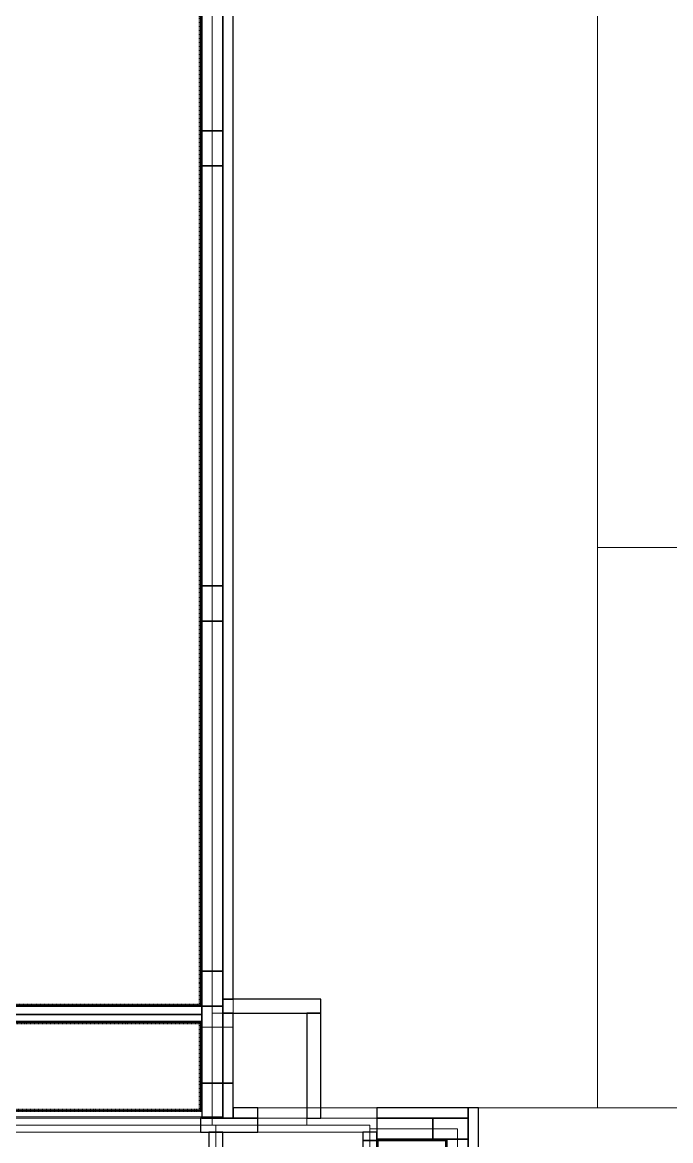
# Model space of a CAD drawing. Header units: millimetres. Extents: x -5300 to 98858, y -5196 to 93886.
# Drawn here: x 51790 to 61042, y 52330 to 68298 of the extents above; entities that cross this region are included whole.
import ezdxf

# ---------------------------------------------------------------- set-up
doc = ezdxf.new("R2010")
doc.units = ezdxf.units.MM
doc.linetypes.add('Штрих', pattern=[6.35, 3.175, -3.175])
doc.linetypes.add('Штрих_2_', pattern=[6.35, 3.175, -3.175])
for name, color, linetype, lineweight, true_color in [('_Разделитель помещений_', 4, 'Штрих', 70, 0x00ffff), ('Колонны', 7, 'Continuous', 18, 0x7f7f7f), ('Обобщенные модели', 7, 'Continuous', 18, 0x7f7f7f), ('Перекрытия', 7, 'Continuous', 18, 0x7f7f7f), ('Стены', 7, 'Continuous', 18, 0x7f7f7f), ('Стены разрез', 7, 'Continuous', 50, 0x7f7f7f)]:
    doc.layers.add(name, color=color, linetype=linetype, lineweight=lineweight, true_color=true_color)
doc.layers.add('Генплан', color=7, linetype='Continuous', lineweight=9)

# ---------------------------------------------------------------- blocks, each defined once
blk = doc.blocks.new('ПЕР-003 - ПЕР-003-240210-Подвал')
at = {"layer": 'Перекрытия', "color": 254, "true_color": 0xd4d4d4}
for p, q in [((58150, 52650), (15650, 52650)), ((15650, 52650), (58150, 52650)), ((58150, 36850), (58150, 52650)), ((58150, 52650), (58150, 36850)), ((58150, 52650), (58150, 52650))]:
    blk.add_line(p, q, dxfattribs=at)
blk = doc.blocks.new('ПЕР-003 5804 - ПЕР-003 5804-240234-Подвал')
at = {"layer": 'Перекрытия', "color": 254, "true_color": 0xd4d4d4}
for p, q in [((54650, 52670), (54650, 80210)), ((54650, 80210), (54650, 52670)), ((39170, 52670), (54650, 52670)), ((54650, 52670), (39170, 52670)), ((54650, 52670), (54650, 52670))]:
    blk.add_line(p, q, dxfattribs=at)
blk = doc.blocks.new('СТН-04 45741 - СТН-04 2-242018-Подвал')
at = {"layer": 'Стены', "color": 254, "true_color": 0xd4d4d4}
blk.add_line((58000, 52500), (58000, 40510), dxfattribs=at)
blk = doc.blocks.new('СТН-04 45741 - СТН-04 45741-242015-Подвал')
at = {"layer": 'Стены', "color": 254, "true_color": 0xd4d4d4}
for p, q in [((58150, 52800), (58150, 52800)), ((58300, 52800), (58300, 52800)), ((57830, 52350), (57830, 52350)), ((57850, 52350), (57850, 52350)), ((57850, 52350), (57850, 52350)), ((58150, 52350), (58150, 52350)), ((57830, 49715), (57830, 49715)), ((57850, 49715), (57850, 49715)), ((57830, 49595), (57830, 49595)), ((57850, 49595), (57850, 49595)), ((57830, 46650), (57830, 46650)), ((57850, 46650), (57850, 46650)), ((57850, 46650), (57850, 46650)), ((58150, 46650), (58150, 46650)), ((57830, 46350), (57830, 46350)), ((57850, 46350), (57850, 46350)), ((57850, 46350), (57850, 46350)), ((58150, 46350), (58150, 46350)), ((57830, 43150), (57830, 43150)), ((57850, 43150), (57850, 43150)), ((57850, 43150), (57850, 43150)), ((58150, 43150), (58150, 43150)), ((57830, 42850), (57830, 42850)), ((57850, 42850), (57850, 42850)), ((57850, 42850), (57850, 42850)), ((58150, 42850), (58150, 42850)), ((57830, 40630), (57830, 40630)), ((57850, 40630), (57850, 40630)), ((57850, 40610), (57850, 40610)), ((58150, 40610), (58150, 40610)), ((58150, 40610), (58150, 40610)), ((58300, 40610), (58300, 40610))]:
    blk.add_line(p, q, dxfattribs=at)
at = {"layer": 'Стены разрез', "color": 254, "lineweight": 25, "true_color": 0xd4d4d4}
for p, q in [((58300, 52800), (58150, 52800)), ((58150, 52800), (58150, 40610)), ((58300, 40610), (58300, 52800)), ((57850, 52350), (57830, 52350)), ((57830, 52350), (57830, 49715)), ((57850, 49715), (57850, 52350)), ((58150, 52350), (57850, 52350)), ((57850, 52350), (57850, 46650)), ((58150, 46650), (58150, 52350)), ((57830, 49715), (57850, 49715)), ((57850, 49595), (57830, 49595)), ((57830, 49595), (57830, 46650)), ((57850, 46650), (57850, 49595)), ((57830, 46650), (57850, 46650)), ((57850, 46650), (58150, 46650)), ((57850, 46350), (57830, 46350)), ((57830, 46350), (57830, 43150)), ((57850, 43150), (57850, 46350)), ((58150, 46350), (57850, 46350)), ((57850, 46350), (57850, 43150)), ((58150, 43150), (58150, 46350)), ((57830, 43150), (57850, 43150)), ((57850, 43150), (58150, 43150)), ((57850, 42850), (57830, 42850)), ((57830, 42850), (57830, 40630)), ((57850, 40630), (57850, 42850)), ((58150, 42850), (57850, 42850)), ((57850, 42850), (57850, 40610)), ((58150, 40610), (58150, 42850)), ((57830, 40630), (57850, 40630)), ((57850, 40610), (58150, 40610)), ((58150, 40610), (58300, 40610))]:
    blk.add_line(p, q, dxfattribs=at)
blk.add_blockref('СТН-04 45741 - СТН-04 2-242018-Подвал', (0, 0))
blk = doc.blocks.new('СТН-06 - СТН-06 2-243479-Подвал')
at = {"layer": 'Стены', "color": 254, "true_color": 0xd4d4d4}
blk.add_line((55850, 54150), (55850, 52550), dxfattribs=at)
blk = doc.blocks.new('СТН-06 - СТН-06-243476-Подвал')
at = {"layer": 'Стены', "color": 254, "true_color": 0xd4d4d4}
for p, q in [((55850, 54150), (55850, 54150)), ((56050, 54150), (56050, 54150)), ((55850, 52650), (55850, 52650)), ((56050, 52650), (56050, 52650))]:
    blk.add_line(p, q, dxfattribs=at)
at = {"layer": 'Стены разрез', "color": 254, "lineweight": 25, "true_color": 0xd4d4d4}
for p, q in [((56050, 54150), (55850, 54150)), ((55850, 54150), (55850, 52650)), ((56050, 52650), (56050, 54150)), ((55850, 52650), (56050, 52650))]:
    blk.add_line(p, q, dxfattribs=at)
blk.add_blockref('СТН-06 - СТН-06 2-243479-Подвал', (0, 0))
blk = doc.blocks.new('СТН-04 125404 - СТН-04 2-245180-Подвал')
at = {"layer": 'Стены', "color": 254, "true_color": 0xd4d4d4}
blk.add_line((56750, 52500), (58000, 52500), dxfattribs=at)
blk = doc.blocks.new('СТН-04 125404 - СТН-04 125404-245177-Подвал')
at = {"layer": 'Стены', "color": 254, "true_color": 0xd4d4d4}
for p, q in [((56850, 52800), (56850, 52800)), ((58150, 52800), (58150, 52800)), ((56850, 52650), (56850, 52650)), ((56850, 52650), (56850, 52650)), ((57650, 52650), (57650, 52650)), ((58150, 52650), (58150, 52650)), ((56850, 52350), (56850, 52350)), ((56850, 52350), (56850, 52350)), ((56850, 52330), (56850, 52330)), ((57650, 52350), (57650, 52350)), ((57830, 52350), (57830, 52350)), ((57830, 52330), (57830, 52330))]:
    blk.add_line(p, q, dxfattribs=at)
at = {"layer": 'Стены разрез', "color": 254, "lineweight": 25, "true_color": 0xd4d4d4}
for p, q in [((58150, 52800), (56850, 52800)), ((56850, 52800), (56850, 52650)), ((58150, 52650), (58150, 52800)), ((57650, 52650), (56850, 52650)), ((56850, 52650), (56850, 52350)), ((56850, 52650), (58150, 52650)), ((57650, 52350), (57650, 52650)), ((57830, 52350), (56850, 52350)), ((56850, 52350), (56850, 52330)), ((56850, 52350), (57650, 52350)), ((56850, 52330), (57830, 52330)), ((57830, 52330), (57830, 52350))]:
    blk.add_line(p, q, dxfattribs=at)
blk.add_blockref('СТН-04 125404 - СТН-04 2-245180-Подвал', (0, 0))
blk = doc.blocks.new('СТН-03 131915 - СТН-03 2-245737-Подвал')
at = {"layer": 'Стены', "color": 254, "true_color": 0xd4d4d4}
blk.add_line((54650, 53150), (54650, 52650), dxfattribs=at)
blk = doc.blocks.new('СТН-03 131915 - СТН-03 131915-245734-Подвал')
at = {"layer": 'Стены', "color": 254, "true_color": 0xd4d4d4}
for p, q in [((54650, 53150), (54650, 53150)), ((54800, 53150), (54800, 53150)), ((54650, 52650), (54650, 52650)), ((54800, 52650), (54800, 52650))]:
    blk.add_line(p, q, dxfattribs=at)
at = {"layer": 'Стены разрез', "color": 254, "lineweight": 25, "true_color": 0xd4d4d4}
for p, q in [((54800, 53150), (54650, 53150)), ((54650, 53150), (54650, 52650)), ((54800, 52650), (54800, 53150)), ((54650, 52650), (54800, 52650))]:
    blk.add_line(p, q, dxfattribs=at)
blk.add_blockref('СТН-03 131915 - СТН-03 2-245737-Подвал', (0, 0))
blk = doc.blocks.new('СТВ_Перегородка_Кирпич 132357 - СТВ_Перегородка_Кирпич 2-245762-Подвал')
at = {"layer": 'Стены', "color": 254, "true_color": 0xd4d4d4}
blk.add_line((51400, 52650), (54500, 52650), dxfattribs=at)
blk = doc.blocks.new('СТВ_Перегородка_Кирпич 132357 - СТВ_Перегородка_Кирпич-245755-Подвал')
at = {"layer": 'Стены', "color": 254, "true_color": 0xd4d4d4}
for p, q in [((54330, 52765), (51285, 52765)), ((51285, 52765), (51285, 52765)), ((54330, 52765), (51285, 52765)), ((51300, 52750), (51285, 52765)), ((51285, 52765), (54330, 52765)), ((51285, 52765), (51285, 52765)), ((51285, 52765), (51300, 52750)), ((51285, 52765), (51300, 52750)), ((54330, 52750), (51300, 52750)), ((51300, 52750), (51300, 52750)), ((51300, 52750), (51300, 52750)), ((51300, 52750), (54330, 52750)), ((51300, 52750), (54330, 52750)), ((54350, 52750), (51300, 52750)), ((51300, 52750), (51300, 52750)), ((54350, 52750), (51300, 52750)), ((51400, 52650), (51300, 52750)), ((51300, 52750), (54350, 52750)), ((51300, 52750), (51300, 52750)), ((51300, 52750), (51400, 52650)), ((51300, 52750), (51400, 52650)), ((54330, 52765), (54330, 52765)), ((54330, 52750), (54330, 52765)), ((54330, 52765), (54330, 52765)), ((54330, 52750), (54330, 52765)), ((54330, 52765), (54330, 52750)), ((54330, 52750), (54330, 52750)), ((54330, 52750), (54330, 52750)), ((54350, 52750), (54350, 52750)), ((54350, 52650), (54350, 52750)), ((54350, 52750), (54350, 52750)), ((54350, 52650), (54350, 52750)), ((54350, 52750), (54350, 52650)), ((54350, 52650), (51400, 52650)), ((51400, 52650), (51400, 52650)), ((51400, 52650), (51400, 52650)), ((51400, 52650), (54350, 52650)), ((51400, 52650), (54350, 52650)), ((54350, 52650), (54350, 52650)), ((54350, 52650), (54350, 52650))]:
    blk.add_line(p, q, dxfattribs=at)
blk = doc.blocks.new('СТВ_Перегородка_Кирпич 132357 - СТВ_Перегородка_Кирпич 132357-245759-Подвал')
for name in ['СТВ_Перегородка_Кирпич 132357 - СТВ_Перегородка_Кирпич-245755-Подвал', 'СТВ_Перегородка_Кирпич 132357 - СТВ_Перегородка_Кирпич 2-245762-Подвал']:
    blk.add_blockref(name, (0, 0))
blk = doc.blocks.new('СТН-03 147010 - СТН-03 2-246274-Подвал')
at = {"layer": 'Стены', "color": 254, "true_color": 0xd4d4d4}
blk.add_line((54500, 80110), (54500, 53150), dxfattribs=at)
blk = doc.blocks.new('СТН-03 147010 - СТН-03 147010-246271-Подвал')
at = {"layer": 'Стены', "color": 254, "true_color": 0xd4d4d4}
for p, q in [((54350, 66750), (54350, 66750)), ((54650, 66750), (54650, 66750)), ((54350, 66250), (54350, 66250)), ((54650, 66250), (54650, 66250)), ((54350, 60250), (54350, 60250)), ((54650, 60250), (54650, 60250)), ((54350, 59750), (54350, 59750)), ((54650, 59750), (54650, 59750)), ((54350, 54750), (54350, 54750)), ((54650, 54750), (54650, 54750)), ((54650, 54350), (54800, 54350)), ((54650, 54150), (54650, 54350)), ((54650, 54350), (54650, 54350)), ((54800, 54350), (54800, 54350)), ((54800, 54350), (54800, 54150)), ((54330, 54250), (54330, 54250)), ((54350, 54250), (54350, 54250)), ((54350, 54250), (54350, 54250)), ((54650, 54250), (54650, 54250)), ((54650, 54150), (54800, 54150)), ((54650, 54150), (54650, 54150)), ((54800, 54150), (54800, 54150)), ((54330, 54030), (54350, 54030)), ((54330, 54030), (54330, 54030)), ((54350, 54030), (54350, 54030)), ((54330, 53950), (54350, 53950)), ((54330, 53150), (54330, 53950)), ((54330, 53950), (54330, 53950)), ((54350, 53950), (54350, 53950)), ((54350, 53950), (54350, 53150)), ((54350, 53950), (54650, 53950)), ((54350, 53150), (54350, 53950)), ((54350, 53950), (54350, 53950)), ((54650, 53950), (54650, 53950)), ((54650, 53950), (54650, 53150)), ((54650, 53950), (54800, 53950)), ((54650, 53150), (54650, 53950)), ((54650, 53950), (54650, 53950)), ((54800, 53950), (54800, 53950)), ((54800, 53950), (54800, 53150)), ((54330, 53150), (54350, 53150)), ((54330, 53150), (54330, 53150)), ((54330, 53150), (54330, 53150)), ((54350, 53150), (54350, 53150)), ((54350, 53150), (54350, 53150)), ((54350, 53150), (54650, 53150)), ((54350, 53150), (54350, 53150)), ((54350, 53150), (54350, 53150)), ((54650, 53150), (54650, 53150)), ((54650, 53150), (54650, 53150)), ((54800, 53150), (54650, 53150)), ((54650, 53150), (54650, 53150)), ((54650, 53150), (54650, 53150)), ((54800, 53150), (54800, 53150)), ((54800, 53150), (54800, 53150))]:
    blk.add_line(p, q, dxfattribs=at)
at = {"layer": 'Стены разрез', "color": 254, "lineweight": 25, "true_color": 0xd4d4d4}
for p, q in [((54650, 75400), (54650, 54350)), ((54800, 54350), (54800, 75400)), ((54330, 75350), (54330, 54250)), ((54350, 54250), (54350, 75350)), ((54350, 72250), (54350, 66750)), ((54650, 66750), (54650, 72250)), ((54350, 66750), (54650, 66750)), ((54650, 66250), (54350, 66250)), ((54350, 66250), (54350, 60250)), ((54650, 60250), (54650, 66250)), ((54350, 60250), (54650, 60250)), ((54650, 59750), (54350, 59750)), ((54350, 59750), (54350, 54750)), ((54650, 54750), (54650, 59750)), ((54350, 54750), (54650, 54750)), ((54650, 54350), (54800, 54350)), ((54330, 54250), (54350, 54250)), ((54650, 54250), (54350, 54250)), ((54350, 54250), (54350, 53150)), ((54650, 53150), (54650, 54250)), ((54800, 54150), (54650, 54150)), ((54650, 54150), (54650, 53150)), ((54800, 53150), (54800, 54150)), ((54350, 54030), (54330, 54030)), ((54330, 54030), (54330, 53150)), ((54350, 53150), (54350, 54030)), ((54330, 53150), (54350, 53150)), ((54350, 53150), (54650, 53150)), ((54650, 53150), (54800, 53150))]:
    blk.add_line(p, q, dxfattribs=at)
blk.add_blockref('СТН-03 147010 - СТН-03 2-246274-Подвал', (0, 0))
blk = doc.blocks.new('СТН_ЛШ-01 147872 - СТН_ЛШ-01 2-246452-Подвал')
at = {"layer": 'Стены', "color": 254, "true_color": 0xd4d4d4}
blk.add_line((55150, 52550), (56750, 52550), dxfattribs=at)
blk = doc.blocks.new('СТН_ЛШ-01 147872 - СТН_ЛШ-01-246445-Подвал')
at = {"layer": 'Стены', "color": 254, "true_color": 0xd4d4d4}
for p, q in [((55150, 52800), (55850, 52800)), ((55150, 52800), (55150, 52800)), ((55150, 52800), (56850, 52800)), ((55150, 52650), (55150, 52800)), ((55150, 52800), (56850, 52800)), ((55150, 52800), (55150, 52650)), ((55150, 52800), (55150, 52800)), ((55150, 52800), (55150, 52650)), ((55850, 52800), (55850, 52800)), ((56050, 52800), (55850, 52800)), ((56050, 52800), (55850, 52800)), ((55850, 52800), (55850, 52650)), ((55850, 52800), (55850, 52800)), ((55850, 52650), (55850, 52800)), ((55850, 52650), (55850, 52800)), ((56050, 52800), (56850, 52800)), ((56050, 52800), (56050, 52800)), ((56050, 52650), (56050, 52800)), ((56050, 52800), (56050, 52800)), ((56050, 52800), (56050, 52650)), ((56050, 52800), (56050, 52650)), ((56850, 52800), (56850, 52800)), ((56850, 52650), (56850, 52800)), ((56850, 52800), (56850, 52800)), ((56850, 52650), (56850, 52800)), ((56850, 52800), (56850, 52650)), ((56850, 52650), (55150, 52650)), ((55150, 52650), (55150, 52650)), ((55150, 52650), (55850, 52650)), ((55150, 52650), (55150, 52650)), ((55150, 52650), (56850, 52650)), ((56850, 52650), (55150, 52650)), ((55150, 52650), (55150, 52650)), ((56850, 52650), (55150, 52650)), ((55150, 52650), (55150, 52650)), ((55150, 52650), (55150, 52450)), ((55150, 52650), (55150, 52450)), ((55150, 52450), (55150, 52650)), ((55150, 52650), (56850, 52650)), ((55850, 52650), (56050, 52650)), ((55850, 52650), (55850, 52650)), ((55850, 52650), (55850, 52650)), ((56050, 52650), (55850, 52650)), ((56050, 52650), (56050, 52650)), ((56050, 52650), (56850, 52650)), ((56050, 52650), (56050, 52650)), ((56850, 52650), (56850, 52650)), ((56850, 52650), (56850, 52650)), ((56850, 52650), (56850, 52650)), ((56850, 52450), (56850, 52650)), ((56850, 52650), (56850, 52650)), ((56850, 52450), (56850, 52650)), ((56850, 52650), (56850, 52450)), ((55150, 52450), (55150, 52450)), ((55150, 52450), (55150, 52450)), ((55150, 52450), (56850, 52450)), ((55150, 52450), (56850, 52450)), ((56850, 52450), (55150, 52450)), ((56850, 52450), (56850, 52450)), ((56850, 52450), (56850, 52450))]:
    blk.add_line(p, q, dxfattribs=at)
blk = doc.blocks.new('СТН_ЛШ-01 147872 - СТН_ЛШ-01 147872-246449-Подвал')
for name in ['СТН_ЛШ-01 147872 - СТН_ЛШ-01-246445-Подвал', 'СТН_ЛШ-01 147872 - СТН_ЛШ-01 2-246452-Подвал']:
    blk.add_blockref(name, (0, 0))
blk = doc.blocks.new('СТН_ЛШ-02 148112 - СТН_ЛШ-02 2-246461-Подвал')
at = {"layer": 'Стены', "color": 254, "true_color": 0xd4d4d4}
blk.add_line((56750, 52330), (56750, 49700), dxfattribs=at)
blk = doc.blocks.new('СТН_ЛШ-02 148112 - СТН_ЛШ-02 148112-246458-Подвал')
at = {"layer": 'Стены', "color": 254, "true_color": 0xd4d4d4}
for p, q in [((56650, 52330), (56650, 52330)), ((56850, 52330), (56850, 52330)), ((56850, 52330), (56850, 52330)), ((56870, 52330), (56870, 52330)), ((56850, 49715), (56850, 49715)), ((56870, 49715), (56870, 49715)), ((56650, 49600), (56650, 49600)), ((56850, 49600), (56850, 49600)), ((56850, 49595), (56850, 49595)), ((56850, 49580), (56850, 49580)), ((56870, 49595), (56870, 49595)), ((56870, 49580), (56870, 49580))]:
    blk.add_line(p, q, dxfattribs=at)
at = {"layer": 'Стены разрез', "color": 254, "lineweight": 25, "true_color": 0xd4d4d4}
for p, q in [((56850, 52330), (56650, 52330)), ((56650, 52330), (56650, 49600)), ((56850, 49600), (56850, 52330)), ((56870, 52330), (56850, 52330)), ((56850, 52330), (56850, 49715)), ((56870, 49715), (56870, 52330)), ((56850, 49715), (56870, 49715)), ((56650, 49600), (56850, 49600)), ((56850, 49595), (56850, 49580)), ((56870, 49595), (56850, 49595)), ((56850, 49580), (56870, 49580)), ((56870, 49580), (56870, 49595))]:
    blk.add_line(p, q, dxfattribs=at)
blk.add_blockref('СТН_ЛШ-02 148112 - СТН_ЛШ-02 2-246461-Подвал', (0, 0))
blk = doc.blocks.new('СТВ_ЛШ-03 148486 - СТВ_ЛШ-03 2-246524-Подвал')
at = {"layer": 'Стены', "color": 254, "true_color": 0xd4d4d4}
blk.add_line((54550, 49700), (54550, 52550), dxfattribs=at)
blk = doc.blocks.new('СТВ_ЛШ-03 148486 - СТВ_ЛШ-03 148486-246521-Подвал')
at = {"layer": 'Стены', "color": 254, "true_color": 0xd4d4d4}
for p, q in [((54450, 52450), (54450, 52450)), ((54650, 52450), (54650, 52450)), ((54450, 49800), (54450, 49800)), ((54650, 49800), (54650, 49800))]:
    blk.add_line(p, q, dxfattribs=at)
at = {"layer": 'Стены разрез', "color": 254, "lineweight": 25, "true_color": 0xd4d4d4}
for p, q in [((54650, 52450), (54450, 52450)), ((54450, 52450), (54450, 49800)), ((54650, 49800), (54650, 52450)), ((54450, 49800), (54650, 49800))]:
    blk.add_line(p, q, dxfattribs=at)
blk.add_blockref('СТВ_ЛШ-03 148486 - СТВ_ЛШ-03 2-246524-Подвал', (0, 0))
blk = doc.blocks.new('СТН_ЛШ-02 148599 - СТН_ЛШ-02 2-246540-Подвал')
at = {"layer": 'Стены', "color": 254, "true_color": 0xd4d4d4}
blk.add_line((56750, 52550), (56750, 52330), dxfattribs=at)
blk = doc.blocks.new('СТН_ЛШ-02 148599 - СТН_ЛШ-02 148599-246537-Подвал')
at = {"layer": 'Стены', "color": 254, "true_color": 0xd4d4d4}
for p, q in [((56650, 52450), (56650, 52450)), ((56850, 52450), (56850, 52450)), ((56650, 52330), (56650, 52330)), ((56850, 52330), (56850, 52330))]:
    blk.add_line(p, q, dxfattribs=at)
at = {"layer": 'Стены разрез', "color": 254, "lineweight": 25, "true_color": 0xd4d4d4}
for p, q in [((56850, 52450), (56650, 52450)), ((56650, 52450), (56650, 52330)), ((56850, 52330), (56850, 52450)), ((56650, 52330), (56850, 52330))]:
    blk.add_line(p, q, dxfattribs=at)
blk.add_blockref('СТН_ЛШ-02 148599 - СТН_ЛШ-02 2-246540-Подвал', (0, 0))
blk = doc.blocks.new('СТВ_ЛШ-03 148849 - СТВ_ЛШ-03 2-246572-Подвал')
at = {"layer": 'Стены', "color": 254, "true_color": 0xd4d4d4}
blk.add_line((51500, 52550), (54330, 52550), dxfattribs=at)
blk = doc.blocks.new('СТВ_ЛШ-03 148849 - СТВ_ЛШ-03-246565-Подвал')
at = {"layer": 'Стены', "color": 254, "true_color": 0xd4d4d4}
for p, q in [((51400, 52650), (51400, 52650)), ((54330, 52650), (51400, 52650)), ((54330, 52650), (51400, 52650)), ((51400, 52650), (51400, 52450)), ((51400, 52650), (51400, 52650)), ((51400, 52650), (51400, 52450)), ((51400, 52450), (51400, 52650)), ((51400, 52650), (54330, 52650)), ((54330, 52650), (54330, 52650)), ((54330, 52450), (54330, 52650)), ((54330, 52650), (54330, 52650)), ((54330, 52450), (54330, 52650)), ((54330, 52650), (54330, 52450)), ((51400, 52450), (51400, 52450)), ((54330, 52450), (51400, 52450)), ((54330, 52450), (51400, 52450)), ((51400, 52450), (51400, 52450)), ((54330, 52450), (51400, 52450)), ((54330, 52450), (54330, 52450)), ((54330, 52450), (54330, 52450))]:
    blk.add_line(p, q, dxfattribs=at)
blk = doc.blocks.new('СТВ_ЛШ-03 148849 - СТВ_ЛШ-03 148849-246569-Подвал')
for name in ['СТВ_ЛШ-03 148849 - СТВ_ЛШ-03-246565-Подвал', 'СТВ_ЛШ-03 148849 - СТВ_ЛШ-03 2-246572-Подвал']:
    blk.add_blockref(name, (0, 0))
blk = doc.blocks.new('СТВ_ЛШ-03 148962 - СТВ_ЛШ-03 2-246581-Подвал')
at = {"layer": 'Стены', "color": 254, "true_color": 0xd4d4d4}
blk.add_line((54330, 52550), (55150, 52550), dxfattribs=at)
blk = doc.blocks.new('СТВ_ЛШ-03 148962 - СТВ_ЛШ-03 148962-246578-Подвал')
at = {"layer": 'Стены', "color": 254, "true_color": 0xd4d4d4}
for p, q in [((54330, 52650), (54330, 52650)), ((55150, 52650), (55150, 52650)), ((54330, 52450), (54330, 52450)), ((55150, 52450), (55150, 52450))]:
    blk.add_line(p, q, dxfattribs=at)
at = {"layer": 'Стены разрез', "color": 254, "lineweight": 25, "true_color": 0xd4d4d4}
for p, q in [((55150, 52650), (54330, 52650)), ((54330, 52650), (54330, 52450)), ((55150, 52450), (55150, 52650)), ((54330, 52450), (55150, 52450))]:
    blk.add_line(p, q, dxfattribs=at)
blk.add_blockref('СТВ_ЛШ-03 148962 - СТВ_ЛШ-03 2-246581-Подвал', (0, 0))
blk = doc.blocks.new('СТН-03 149739 - СТН-03 2-246638-Подвал')
at = {"layer": 'Стены', "color": 254, "true_color": 0xd4d4d4}
blk.add_line((54650, 52650), (55150, 52650), dxfattribs=at)
blk = doc.blocks.new('СТН-03 149739 - СТН-03 149739-246635-Подвал')
at = {"layer": 'Стены', "color": 254, "true_color": 0xd4d4d4}
for p, q in [((54800, 52800), (54800, 52800)), ((55150, 52800), (55150, 52800)), ((54800, 52650), (54800, 52650)), ((55150, 52650), (55150, 52650))]:
    blk.add_line(p, q, dxfattribs=at)
at = {"layer": 'Стены разрез', "color": 254, "lineweight": 25, "true_color": 0xd4d4d4}
for p, q in [((55150, 52800), (54800, 52800)), ((54800, 52800), (54800, 52650)), ((55150, 52650), (55150, 52800)), ((54800, 52650), (55150, 52650))]:
    blk.add_line(p, q, dxfattribs=at)
blk.add_blockref('СТН-03 149739 - СТН-03 2-246638-Подвал', (0, 0))
blk = doc.blocks.new('СТН-03 149979 - СТН-03 2-246654-Подвал')
at = {"layer": 'Стены', "color": 254, "true_color": 0xd4d4d4}
blk.add_line((54500, 53150), (54500, 52550), dxfattribs=at)
blk = doc.blocks.new('СТН-03 149979 - СТН-03 149979-246651-Подвал')
at = {"layer": 'Стены', "color": 254, "true_color": 0xd4d4d4}
for p, q in [((54330, 53150), (54330, 53150)), ((54350, 53150), (54350, 53150)), ((54350, 53150), (54350, 53150)), ((54650, 53150), (54650, 53150)), ((54330, 52750), (54330, 52750)), ((54350, 52750), (54350, 52750)), ((54350, 52650), (54350, 52650)), ((54650, 52650), (54650, 52650))]:
    blk.add_line(p, q, dxfattribs=at)
at = {"layer": 'Стены разрез', "color": 254, "lineweight": 25, "true_color": 0xd4d4d4}
for p, q in [((54350, 53150), (54330, 53150)), ((54330, 53150), (54330, 52750)), ((54350, 52750), (54350, 53150)), ((54650, 53150), (54350, 53150)), ((54350, 53150), (54350, 52650)), ((54650, 52650), (54650, 53150)), ((54330, 52750), (54350, 52750)), ((54350, 52650), (54650, 52650))]:
    blk.add_line(p, q, dxfattribs=at)
blk.add_blockref('СТН-03 149979 - СТН-03 2-246654-Подвал', (0, 0))
blk = doc.blocks.new('СТВ_Перегородка_Кирпич 222348 - СТВ_Перегородка_Кирпич 2-248893-Подвал')
at = {"layer": 'Стены', "color": 254, "true_color": 0xd4d4d4}
blk.add_line((42470, 54250), (54500, 54250), dxfattribs=at)
blk = doc.blocks.new('СТВ_Перегородка_Кирпич 222348 - СТВ_Перегородка_Кирпич 222348-248890-Подвал')
at = {"layer": 'Стены', "color": 254, "true_color": 0xd4d4d4}
for p, q in [((42335, 54265), (42335, 54265)), ((42335, 54250), (42335, 54250)), ((42350, 54250), (42350, 54250)), ((44835, 54265), (44835, 54265)), ((44835, 54265), (44850, 54265)), ((44835, 54250), (44835, 54265)), ((44850, 54250), (44835, 54250)), ((44835, 54250), (44835, 54250)), ((44850, 54265), (44850, 54265)), ((44850, 54265), (44850, 54250)), ((44850, 54250), (44850, 54250)), ((45150, 54265), (45150, 54265)), ((45150, 54265), (45165, 54265)), ((45150, 54250), (45150, 54265)), ((45165, 54250), (45150, 54250)), ((45150, 54250), (45150, 54250)), ((45165, 54265), (45165, 54265)), ((45165, 54250), (45165, 54265)), ((45165, 54250), (45165, 54250)), ((48335, 54265), (48335, 54265)), ((48335, 54265), (48350, 54265)), ((48335, 54250), (48335, 54265)), ((48350, 54250), (48335, 54250)), ((48335, 54250), (48335, 54250)), ((48350, 54265), (48350, 54265)), ((48350, 54250), (48350, 54265)), ((48350, 54250), (48350, 54250)), ((48650, 54265), (48650, 54265)), ((48650, 54265), (48665, 54265)), ((48650, 54250), (48650, 54265)), ((48665, 54250), (48650, 54250)), ((48650, 54250), (48650, 54250)), ((48665, 54265), (48665, 54265)), ((48665, 54250), (48665, 54265)), ((48665, 54250), (48665, 54250)), ((54330, 54265), (54330, 54265)), ((54330, 54250), (54330, 54250)), ((54350, 54250), (54350, 54250)), ((42350, 54130), (42350, 54130)), ((42470, 54130), (42470, 54130)), ((42470, 54030), (42470, 54030)), ((42570, 54030), (42570, 54030)), ((42570, 54015), (42570, 54015)), ((54330, 54030), (54330, 54030)), ((54330, 54015), (54330, 54015)), ((54350, 54130), (54350, 54130)), ((54350, 54130), (54350, 54130)), ((54350, 54030), (54350, 54030))]:
    blk.add_line(p, q, dxfattribs=at)
at = {"layer": 'Стены разрез', "color": 254, "lineweight": 25, "true_color": 0xd4d4d4}
for p, q in [((44835, 54265), (42335, 54265)), ((42335, 54265), (42335, 54250)), ((42335, 54250), (44835, 54250)), ((54350, 54250), (42350, 54250)), ((42350, 54250), (42350, 54130)), ((44835, 54250), (44835, 54265)), ((48335, 54265), (45165, 54265)), ((45165, 54265), (45165, 54250)), ((45165, 54250), (48335, 54250)), ((48335, 54250), (48335, 54265)), ((54330, 54265), (48665, 54265)), ((48665, 54265), (48665, 54250)), ((48665, 54250), (54330, 54250)), ((54330, 54250), (54330, 54265)), ((54350, 54130), (54350, 54250)), ((42350, 54130), (54350, 54130)), ((54350, 54130), (42470, 54130)), ((42470, 54130), (42470, 54030)), ((42470, 54030), (54350, 54030)), ((54330, 54030), (42570, 54030)), ((42570, 54030), (42570, 54015)), ((42570, 54015), (54330, 54015)), ((54330, 54015), (54330, 54030)), ((54350, 54030), (54350, 54130))]:
    blk.add_line(p, q, dxfattribs=at)
blk.add_blockref('СТВ_Перегородка_Кирпич 222348 - СТВ_Перегородка_Кирпич 2-248893-Подвал', (0, 0))
blk = doc.blocks.new('СТН-05 236914 - СТН-05 2-249269-Подвал')
at = {"layer": 'Стены', "color": 254, "true_color": 0xd4d4d4}
blk.add_line((54500, 54150), (55850, 54150), dxfattribs=at)
blk = doc.blocks.new('СТН-05 236914 - СТН-05 236914-249266-Подвал')
at = {"layer": 'Стены', "color": 254, "true_color": 0xd4d4d4}
for p, q in [((54650, 54350), (54650, 54350)), ((56050, 54350), (56050, 54350)), ((54650, 54150), (54650, 54150)), ((56050, 54150), (56050, 54150))]:
    blk.add_line(p, q, dxfattribs=at)
at = {"layer": 'Стены разрез', "color": 254, "lineweight": 25, "true_color": 0xd4d4d4}
for p, q in [((56050, 54350), (54650, 54350)), ((54650, 54350), (54650, 54150)), ((56050, 54150), (56050, 54350)), ((54650, 54150), (56050, 54150))]:
    blk.add_line(p, q, dxfattribs=at)
blk.add_blockref('СТН-05 236914 - СТН-05 2-249269-Подвал', (0, 0))
blk = doc.blocks.new('ПОТ-4_4_1 244780 - ПОТ-4_4_1 244780-249982-Подвал')
at = {"layer": 'Обобщенные модели', "color": 254, "true_color": 0xd4d4d4}
for p, q in [((42570, 54030), (42570, 52650)), ((54350, 54030), (42570, 54030)), ((42570, 54030), (54350, 54030)), ((42570, 52650), (42570, 54030)), ((42570, 54030), (42570, 54030)), ((54350, 52750), (54350, 54030)), ((54350, 54030), (54350, 52750)), ((54350, 54030), (54350, 54030)), ((44650, 52650), (44650, 52750)), ((44650, 52750), (45350, 52750)), ((45350, 52750), (44650, 52750)), ((44650, 52750), (44650, 52650)), ((44650, 52750), (44650, 52750)), ((45350, 52750), (45350, 52650)), ((45350, 52650), (45350, 52750)), ((45350, 52750), (45350, 52750)), ((48150, 52650), (48150, 52750)), ((48150, 52750), (48850, 52750)), ((48850, 52750), (48150, 52750)), ((48150, 52750), (48150, 52650)), ((48150, 52750), (48150, 52750)), ((48850, 52750), (48850, 52650)), ((48850, 52650), (48850, 52750)), ((48850, 52750), (48850, 52750)), ((51300, 52650), (51300, 52750)), ((51300, 52750), (54350, 52750)), ((54350, 52750), (51300, 52750)), ((51300, 52750), (51300, 52650)), ((51300, 52750), (51300, 52750)), ((54350, 52750), (54350, 52750)), ((42570, 52650), (44650, 52650)), ((44650, 52650), (42570, 52650)), ((42570, 52650), (42570, 52650)), ((44650, 52650), (44650, 52650)), ((45350, 52650), (48150, 52650)), ((48150, 52650), (45350, 52650)), ((45350, 52650), (45350, 52650)), ((48150, 52650), (48150, 52650)), ((48850, 52650), (51300, 52650)), ((51300, 52650), (48850, 52650)), ((48850, 52650), (48850, 52650)), ((51300, 52650), (51300, 52650))]:
    blk.add_line(p, q, dxfattribs=at)
blk = doc.blocks.new('Местность - Местность-379060-Подвал')
at = {"layer": 'Генплан', "color": 253, "true_color": 0xaaaaaa}
for p, q in [((54800, 54500), (54800, 68801)), ((54800, 68801), (54800, 54500)), ((54800, 68801), (54800, 54500)), ((60000, 68801), (60000, 54500)), ((60000, 54500), (60000, 68801)), ((60000, 54500), (60000, 68801)), ((60000, 60800), (62800, 60800)), ((60000, 54500), (60000, 60800)), ((62800, 60800), (60000, 60800)), ((60000, 60800), (60000, 60800)), ((62800, 60800), (60000, 60800)), ((60000, 60800), (60000, 60800)), ((60000, 60800), (60000, 54500)), ((60000, 60800), (60000, 54500)), ((54800, 52800), (54800, 54500)), ((54800, 54500), (54800, 54500)), ((54800, 54500), (54800, 54500)), ((54800, 54500), (54800, 52800)), ((54800, 54500), (54800, 52800)), ((60000, 52800), (60000, 54500)), ((60000, 54500), (60000, 54500)), ((60000, 54500), (60000, 52800)), ((60000, 54500), (60000, 52800)), ((60000, 54500), (60000, 54500)), ((60000, 54500), (60000, 52800)), ((60000, 54500), (60000, 54500)), ((60000, 52800), (60000, 54500)), ((60000, 54500), (60000, 54500)), ((60000, 52800), (60000, 54500)), ((60000, 52800), (54800, 52800)), ((54800, 52800), (54800, 52800)), ((54800, 52800), (60000, 52800)), ((54800, 52800), (60000, 52800)), ((54800, 52800), (54800, 52800)), ((62800, 52800), (60000, 52800)), ((60000, 52800), (60000, 52800)), ((60000, 52800), (62800, 52800)), ((60000, 52800), (62800, 52800)), ((60000, 52800), (60000, 52800)), ((60000, 52800), (60000, 52800)), ((60000, 52800), (60000, 52800))]:
    blk.add_line(p, q, dxfattribs=at)
blk = doc.blocks.new('Местность - Местность-379064-Подвал')
blk.add_blockref('Местность - Местность-379060-Подвал', (0, 0))
blk = doc.blocks.new('КОЛ-001 300х500 300 x 500 202277 - КОЛ-001 300х500 300 x 500 202277-385579-Подвал')
at = {"layer": 'Колонны', "color": 254, "lineweight": 25, "true_color": 0xd4d4d4}
for p, q in [((150, 250), (-150, 250)), ((-150, 250), (-150, -250)), ((150, -250), (150, 250)), ((-150, -250), (150, -250))]:
    blk.add_line(p, q, dxfattribs=at)
at = {"layer": 'Колонны', "color": 254, "true_color": 0xd4d4d4}
for p, q in [((-150, 250), (-150, 250)), ((150, 250), (150, 250)), ((-150, -250), (-150, -250)), ((150, -250), (150, -250))]:
    blk.add_line(p, q, dxfattribs=at)
blk = doc.blocks.new('Железобетон - Колонны 500 x 300 130195 - Железобетон - Колонны 500 x 300 130195-385513-Подвал')
at = {"layer": 'Колонны', "color": 254, "lineweight": 25, "true_color": 0xd4d4d4}
for p, q in [((250, 150), (-250, 150)), ((-250, 150), (-250, -150)), ((250, -150), (250, 150)), ((-250, -150), (250, -150))]:
    blk.add_line(p, q, dxfattribs=at)
at = {"layer": 'Колонны', "color": 254, "true_color": 0xd4d4d4}
for p, q in [((-250, 150), (-250, 150)), ((250, 150), (250, 150)), ((-250, -150), (-250, -150)), ((250, -150), (250, -150))]:
    blk.add_line(p, q, dxfattribs=at)
blk = doc.blocks.new('КОЛ-001 300х500 300 x 500 107652 - КОЛ-001 300х500 300 x 500 107652-384985-Подвал')
at = {"layer": 'Колонны', "color": 254, "lineweight": 25, "true_color": 0xd4d4d4}
for p, q in [((150, 250), (-150, 250)), ((-150, 250), (-150, -250)), ((150, -250), (150, 250)), ((-150, -250), (150, -250))]:
    blk.add_line(p, q, dxfattribs=at)
at = {"layer": 'Колонны', "color": 254, "true_color": 0xd4d4d4}
for p, q in [((-150, 250), (-150, 250)), ((150, 250), (150, 250)), ((-150, -250), (-150, -250)), ((150, -250), (150, -250))]:
    blk.add_line(p, q, dxfattribs=at)
blk = doc.blocks.new('КОЛ-001 300х500 300 x 500 106479 - КОЛ-001 300х500 300 x 500 106479-384941-Подвал')
at = {"layer": 'Колонны', "color": 254, "lineweight": 25, "true_color": 0xd4d4d4}
for p, q in [((150, 250), (-150, 250)), ((-150, 250), (-150, -250)), ((150, -250), (150, 250)), ((-150, -250), (150, -250))]:
    blk.add_line(p, q, dxfattribs=at)
at = {"layer": 'Колонны', "color": 254, "true_color": 0xd4d4d4}
for p, q in [((-150, 250), (-150, 250)), ((150, 250), (150, 250)), ((-150, -250), (-150, -250)), ((150, -250), (150, -250))]:
    blk.add_line(p, q, dxfattribs=at)

msp = doc.modelspace()

# ---------------------------------------------------------------- linework, layer by layer
at = {"layer": '_Разделитель помещений_', "color": 131, "linetype": 'Штрих_2_', "true_color": 0xaaffff}
for p, q in [((54330, 54265), (54330, 79990)), ((48665, 54265), (54330, 54265)), ((42585, 54015), (54330, 54015)), ((54330, 53150), (54330, 54015)), ((54330, 52765), (54330, 53150)), ((51285, 52765), (54330, 52765))]:
    msp.add_line(p, q, dxfattribs=at)
at = {"layer": 'Перекрытия', "color": 254, "true_color": 0xd4d4d4}
for p, q in [((54650, 80210), (54650, 52670)), ((54650, 52670), (54650, 80210)), ((15650, 52650), (58150, 52650)), ((58150, 52650), (15650, 52650)), ((54650, 52670), (39170, 52670)), ((39170, 52670), (54650, 52670)), ((58150, 52650), (58150, 36850)), ((58150, 36850), (58150, 52650))]:
    msp.add_line(p, q, dxfattribs=at)

# ---------------------------------------------------------------- block references
at = {"layer": 'Генплан', "color": 253, "true_color": 0xaaaaaa}
msp.add_blockref('Местность - Местность-379064-Подвал', (0, 0), dxfattribs=at)
at = {"layer": 'Колонны', "color": 254, "true_color": 0xd4d4d4}
for name, p in [('КОЛ-001 300х500 300 x 500 106479 - КОЛ-001 300х500 300 x 500 106479-384941-Подвал', (54500, 66500)), ('КОЛ-001 300х500 300 x 500 107652 - КОЛ-001 300х500 300 x 500 107652-384985-Подвал', (54500, 60000)), ('КОЛ-001 300х500 300 x 500 202277 - КОЛ-001 300х500 300 x 500 202277-385579-Подвал', (54500, 54500)), ('Железобетон - Колонны 500 x 300 130195 - Железобетон - Колонны 500 x 300 130195-385513-Подвал', (57900, 52500))]:
    msp.add_blockref(name, p, dxfattribs=at)
at = {"layer": 'Обобщенные модели', "color": 254, "true_color": 0xd4d4d4}
msp.add_blockref('ПОТ-4_4_1 244780 - ПОТ-4_4_1 244780-249982-Подвал', (0, 0), dxfattribs=at)
at = {"layer": 'Перекрытия', "color": 254, "true_color": 0xd4d4d4}
for name in ['ПЕР-003 - ПЕР-003-240210-Подвал', 'ПЕР-003 5804 - ПЕР-003 5804-240234-Подвал']:
    msp.add_blockref(name, (0, 0), dxfattribs=at)
at = {"layer": 'Стены', "color": 254, "true_color": 0xd4d4d4}
for name in ['СТН-03 147010 - СТН-03 147010-246271-Подвал', 'СТН-05 236914 - СТН-05 236914-249266-Подвал', 'СТВ_Перегородка_Кирпич 222348 - СТВ_Перегородка_Кирпич 222348-248890-Подвал', 'СТН-06 - СТН-06-243476-Подвал', 'СТН-03 149979 - СТН-03 149979-246651-Подвал', 'СТН-03 131915 - СТН-03 131915-245734-Подвал', 'СТВ_Перегородка_Кирпич 132357 - СТВ_Перегородка_Кирпич 132357-245759-Подвал', 'СТН-03 149739 - СТН-03 149739-246635-Подвал', 'СТН_ЛШ-01 147872 - СТН_ЛШ-01 147872-246449-Подвал', 'СТН-04 125404 - СТН-04 125404-245177-Подвал', 'СТН-04 45741 - СТН-04 45741-242015-Подвал', 'СТВ_ЛШ-03 148849 - СТВ_ЛШ-03 148849-246569-Подвал', 'СТВ_ЛШ-03 148962 - СТВ_ЛШ-03 148962-246578-Подвал', 'СТВ_ЛШ-03 148486 - СТВ_ЛШ-03 148486-246521-Подвал', 'СТН_ЛШ-02 148599 - СТН_ЛШ-02 148599-246537-Подвал', 'СТН_ЛШ-02 148112 - СТН_ЛШ-02 148112-246458-Подвал']:
    msp.add_blockref(name, (0, 0), dxfattribs=at)

doc.saveas('drawing.dxf')
